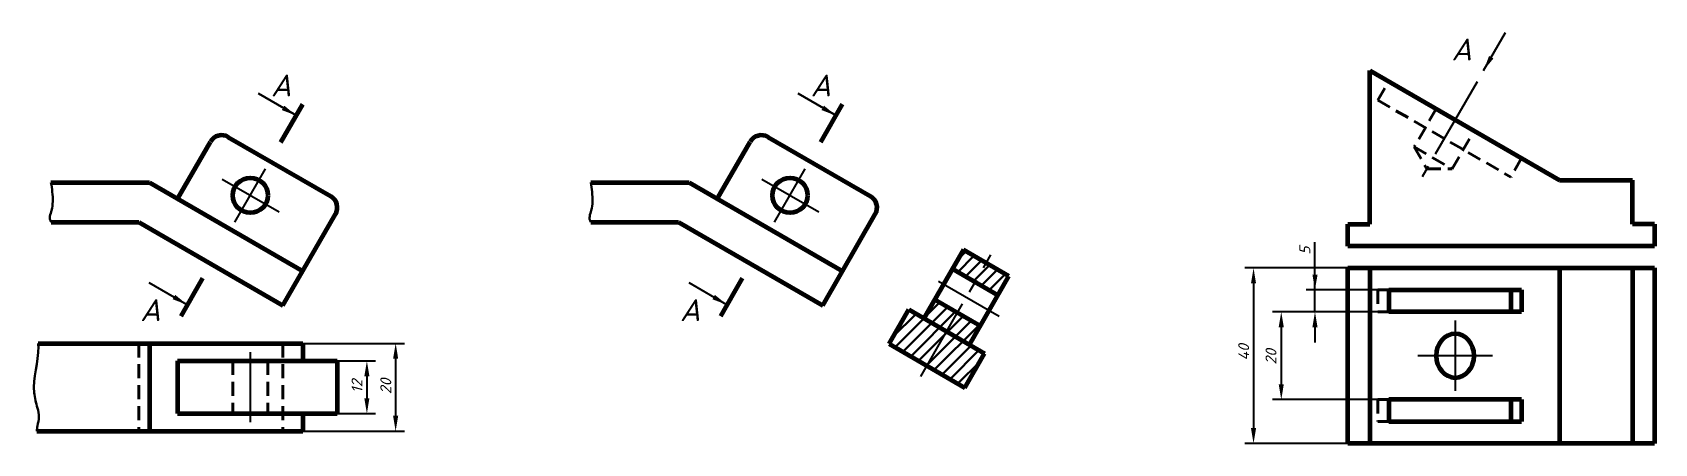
# Model space of a CAD drawing. Header units: millimetres. Extents: x 35 to 405, y 196 to 290.
import ezdxf

# ---------------------------------------------------------------- set-up
doc = ezdxf.new("R2010")
doc.units = ezdxf.units.MM
doc.linetypes.add('CENTER2', pattern=[28.575, 19.05, -3.175, 3.175, -3.175])
doc.linetypes.add('HIDDEN2', pattern=[4.7625, 3.175, -1.5875])
for name, color, linetype, lineweight in [('Оси', 2, 'CENTER2', 25), ('Основная', 3, 'Continuous', 60), ('Размеры', 6, 'Continuous', 25), ('Тонкая', 1, 'Continuous', 30), ('Штриховая', 4, 'HIDDEN2', 40)]:
    doc.layers.add(name, color=color, linetype=linetype, lineweight=lineweight)
doc.styles.add('15', font='simplex.shx', dxfattribs={"oblique": 15})
doc.dimstyles.new('123', dxfattribs={"dimtxt": 2.5, "dimasz": 3.5, "dimexe": 2, "dimexo": 0, "dimgap": 1, "dimtad": 1, "dimtxsty": '15', "dimcen": 2.5, "dimadec": 0, "dimazin": 0, "dimtfac": 1, "dimtmove": 0, "dimatfit": 2, "dimfxl": 1, "dimarcsym": 0})

# ---------------------------------------------------------------- blocks, each defined once
blk = doc.blocks.new('*D2')
at = {"layer": 'Defpoints', "color": 0, "transparency": 16777216}
for p in [(104.74, 214.74), (104.74, 202.74), (111.48, 202.74)]:
    blk.add_point(p, dxfattribs=at)
at = {"layer": 'Размеры', "color": 0, "lineweight": -2, "transparency": 16777216}
for p, q in [((104.74, 214.74), (113.48, 214.74)), ((111.48, 211.24), (111.48, 206.24)), ((104.74, 202.74), (113.48, 202.74))]:
    blk.add_line(p, q, dxfattribs=at)
at = {"layer": 'Размеры', "color": 0, "transparency": 16777216}
for points in [[(110.9, 211.24), (112.06, 211.24), (111.48, 214.74)], [(110.9, 206.24), (112.06, 206.24), (111.48, 202.74)]]:
    blk.add_solid(points, dxfattribs=at)
at = {"layer": 'Размеры', "color": 0, "transparency": 16777216, "insert": (109.23, 208.96), "char_height": 2.5, "attachment_point": 5, "rotation": 90, "style": '15'}
blk.add_mtext('12', dxfattribs=at)
blk = doc.blocks.new('*D3')
at = {"layer": 'Defpoints', "color": 0, "transparency": 16777216}
for p in [(96.84, 218.74), (96.84, 198.74), (118.05, 198.74)]:
    blk.add_point(p, dxfattribs=at)
at = {"layer": 'Размеры', "color": 0, "lineweight": -2, "transparency": 16777216}
for p, q in [((96.84, 218.74), (120.05, 218.74)), ((118.05, 215.24), (118.05, 202.24)), ((96.84, 198.74), (120.05, 198.74))]:
    blk.add_line(p, q, dxfattribs=at)
at = {"layer": 'Размеры', "color": 0, "transparency": 16777216}
for points in [[(117.46, 215.24), (118.63, 215.24), (118.05, 218.74)], [(117.46, 202.24), (118.63, 202.24), (118.05, 198.74)]]:
    blk.add_solid(points, dxfattribs=at)
at = {"layer": 'Размеры', "color": 0, "transparency": 16777216, "insert": (115.8, 208.96), "char_height": 2.5, "attachment_point": 5, "rotation": 90, "style": '15'}
blk.add_mtext('20', dxfattribs=at)
blk = doc.blocks.new('*D4')
at = {"layer": 'Defpoints', "color": 0}
for p in [(342.2, 225.93), (320.15, 205.93), (342.2, 205.93)]:
    blk.add_point(p, dxfattribs=at)
at = {"layer": 'Размеры', "color": 0, "lineweight": -2}
for p, q in [((342.2, 225.93), (318.15, 225.93)), ((320.15, 222.43), (320.15, 209.43)), ((342.2, 205.93), (318.15, 205.93))]:
    blk.add_line(p, q, dxfattribs=at)
at = {"layer": 'Размеры', "color": 0}
for points in [[(320.73, 222.43), (319.56, 222.43), (320.15, 225.93)], [(319.56, 209.43), (320.73, 209.43), (320.15, 205.93)]]:
    blk.add_solid(points, dxfattribs=at)
at = {"layer": 'Размеры', "color": 0, "insert": (317.8, 215.69), "char_height": 2.5, "attachment_point": 5, "rotation": 90, "style": '15'}
blk.add_mtext('20', dxfattribs=at)
blk = doc.blocks.new('*D5')
at = {"layer": 'Defpoints', "color": 0}
for p in [(327.84, 230.93), (342.2, 230.93), (342.2, 225.93)]:
    blk.add_point(p, dxfattribs=at)
at = {"layer": 'Размеры', "color": 0, "lineweight": -2}
for p, q in [((327.84, 230.93), (327.84, 241.81)), ((327.84, 234.43), (327.84, 237.93)), ((342.2, 230.93), (325.84, 230.93)), ((327.84, 225.93), (327.84, 230.93)), ((342.2, 225.93), (325.84, 225.93)), ((327.84, 222.43), (327.84, 218.93))]:
    blk.add_line(p, q, dxfattribs=at)
at = {"layer": 'Размеры', "color": 0}
for points in [[(327.26, 234.43), (328.43, 234.43), (327.84, 230.93)], [(328.43, 222.43), (327.26, 222.43), (327.84, 225.93)]]:
    blk.add_solid(points, dxfattribs=at)
at = {"layer": 'Размеры', "color": 0, "insert": (325.54, 239.91), "char_height": 2.5, "attachment_point": 5, "rotation": 90, "style": '15'}
blk.add_mtext('5', dxfattribs=at)
blk = doc.blocks.new('*D6')
at = {"layer": 'Defpoints', "color": 0}
for p in [(335.34, 235.93), (313.82, 195.93), (335.34, 195.93)]:
    blk.add_point(p, dxfattribs=at)
at = {"layer": 'Размеры', "color": 0, "lineweight": -2}
for p, q in [((335.34, 235.93), (311.82, 235.93)), ((313.82, 232.43), (313.82, 199.43)), ((335.34, 195.93), (311.82, 195.93))]:
    blk.add_line(p, q, dxfattribs=at)
at = {"layer": 'Размеры', "color": 0}
for points in [[(314.4, 232.43), (313.24, 232.43), (313.82, 235.93)], [(313.24, 199.43), (314.4, 199.43), (313.82, 195.93)]]:
    blk.add_solid(points, dxfattribs=at)
at = {"layer": 'Размеры', "color": 0, "insert": (311.57, 216.73), "char_height": 2.5, "attachment_point": 5, "rotation": 90, "style": '15'}
blk.add_mtext('40', dxfattribs=at)

msp = doc.modelspace()

# ---------------------------------------------------------------- hatches: boundary and pattern name
at = {"layer": 'Тонкая'}
h = msp.add_hatch(dxfattribs=at)
h.set_pattern_fill('', color=256, scale=2, angle=45, pattern_type=0)
h.set_pattern_definition([(45, (0, 0), (-1.414214, 1.414214), [])])
h.paths.add_polyline_path([(243.793, 221.448), (238.596, 224.448), (241.096, 228.778), (246.293, 225.778)])
h.paths.add_polyline_path([(252.793, 237.037), (250.293, 232.706), (245.096, 235.706), (247.596, 240.037)])
h.paths.add_polyline_path([(252.793, 237.037), (257.989, 234.037), (255.489, 229.706), (250.293, 232.706)])
h.paths.add_polyline_path([(243.793, 221.448), (246.293, 225.778), (251.489, 222.778), (248.989, 218.448)])
h.paths.add_polyline_path([(243.793, 221.448), (239.293, 213.654), (230.632, 218.654), (235.132, 226.448), (238.596, 224.448)])
h.paths.add_polyline_path([(247.953, 208.654), (239.293, 213.654), (243.793, 221.448), (248.989, 218.448), (252.453, 216.448)])

# ---------------------------------------------------------------- linework, layer by layer
at = {"layer": 'Оси'}
for p, q in [((364.822, 278.34), (352.322, 256.689)), ((78.473, 256.179), (91.441, 248.692)), ((81.335, 246.336), (88.367, 258.516)), ((201.638, 256.179), (214.606, 248.692)), ((204.5, 246.336), (211.532, 258.516)), ((237.895, 211.233), (253.894, 238.945)), ((241.906, 232.929), (255.755, 224.934)), ((359.822, 223.929), (359.822, 207.929)), ((84.882, 216.714), (84.882, 200.821)), ((368.337, 215.929), (351.337, 215.929))]:
    msp.add_line(p, q, dxfattribs=at)
at = {"layer": 'Основная'}
for p, q in [((340.337, 245.929), (340.337, 280.929)), ((340.337, 280.929), (383.638, 255.929)), ((91.882, 264.603), (96.882, 273.263)), ((215.046, 264.603), (220.046, 273.263)), ((68.257, 251.684), (75.757, 264.675)), ((79.855, 265.773), (103.238, 252.273)), ((191.422, 251.684), (198.922, 264.675)), ((203.02, 265.773), (226.403, 252.273)), ((383.638, 255.929), (400.337, 255.929)), ((400.337, 245.929), (400.337, 255.929)), ((39.389, 255.39), (61.839, 255.39)), ((61.839, 255.39), (96.836, 235.184)), ((162.554, 255.39), (185.003, 255.39)), ((185.003, 255.39), (220.001, 235.184)), ((92.336, 227.39), (104.336, 248.175)), ((215.501, 227.39), (227.501, 248.175)), ((39.427, 246.39), (59.427, 246.39)), ((59.427, 246.39), (92.336, 227.39)), ((162.592, 246.39), (182.592, 246.39)), ((182.592, 246.39), (215.501, 227.39)), ((335.337, 240.929), (335.337, 245.929)), ((335.337, 245.929), (340.337, 245.929)), ((405.337, 245.929), (400.337, 245.929)), ((405.337, 245.929), (405.337, 240.929)), ((405.337, 240.929), (335.337, 240.929)), ((247.596, 240.037), (238.596, 224.448)), ((257.989, 234.037), (247.596, 240.037)), ((73.989, 233.612), (68.989, 224.952)), ((197.154, 233.612), (192.154, 224.952)), ((245.096, 235.706), (255.489, 229.706)), ((248.989, 218.448), (257.989, 234.037)), ((335.337, 195.929), (335.337, 235.929)), ((335.337, 235.929), (405.337, 235.929)), ((340.337, 235.929), (340.337, 195.929)), ((383.638, 235.929), (383.638, 195.929)), ((400.337, 235.929), (400.337, 195.929)), ((405.337, 235.929), (405.337, 195.929)), ((344.667, 230.929), (344.667, 225.929)), ((344.667, 230.929), (374.978, 230.929)), ((372.513, 230.929), (372.513, 225.929)), ((374.978, 230.929), (374.978, 225.929)), ((230.632, 218.654), (235.132, 226.448)), ((235.132, 226.448), (252.453, 216.448)), ((241.096, 228.778), (251.489, 222.778)), ((374.978, 225.929), (344.667, 225.929)), ((36.468, 218.742), (96.836, 218.742)), ((61.839, 218.742), (61.839, 198.742)), ((96.836, 218.742), (96.836, 214.742)), ((230.632, 218.654), (247.953, 208.654)), ((68.257, 214.742), (104.738, 214.742)), ((68.257, 214.742), (68.257, 202.742)), ((104.738, 214.742), (104.738, 202.742)), ((247.953, 208.654), (252.453, 216.448)), ((344.667, 205.929), (344.667, 200.929)), ((374.978, 205.929), (344.667, 205.929)), ((372.513, 205.929), (372.513, 200.929)), ((374.978, 205.929), (374.978, 200.929)), ((68.257, 202.742), (104.738, 202.742)), ((96.836, 202.742), (96.836, 198.742)), ((344.667, 200.929), (374.978, 200.929)), ((36.168, 198.742), (96.836, 198.742)), ((405.337, 195.929), (335.337, 195.929))]:
    msp.add_line(p, q, dxfattribs=at)
for centre in [(84.882, 252.478), (208.046, 252.478)]:
    msp.add_circle(centre, 4, dxfattribs=at)
for centre, start, end in [((78.355, 263.175), 60, 150), ((201.52, 263.175), 60, 150), ((101.738, 249.675), 330, 60), ((224.903, 249.675), 330, 60)]:
    msp.add_arc(centre, 3, start, end, dxfattribs=at)
at = {"layer": 'Основная', "extrusion": (0, 0, -1)}
msp.add_ellipse((359.822, 215.929), major_axis=(0, -5), ratio=0.8660254, dxfattribs=at)
at = {"layer": 'Тонкая'}
for points, knots in [([(39.427, 246.39), (38.823, 247.305), (39.598, 248.717), (39.93, 251.896), (39.629, 253.982), (39.389, 255.39)], [0, 0, 0, 0, 2.8515689, 4.8243427, 9.1613166, 9.1613166, 9.1613166, 9.1613166]), ([(162.592, 246.39), (161.988, 247.305), (162.763, 248.717), (163.095, 251.896), (162.793, 253.982), (162.554, 255.39)], [0, 0, 0, 0, 2.8515689, 4.8243427, 9.1613166, 9.1613166, 9.1613166, 9.1613166]), ([(36.468, 218.742), (36.488, 218.517), (36.703, 214.568), (34.675, 209.828), (36.187, 204.529), (36.839, 201.974), (36.317, 200.229), (36.195, 199.145), (36.168, 198.742)], [4.1668782, 4.1668782, 4.1668782, 4.1668782, 4.8243427, 15.6622327, 19.278402, 21.336286, 23.39417, 24.6062543, 24.6062543, 24.6062543, 24.6062543])]:
    msp.add_open_spline(points, degree=3, knots=knots, dxfattribs=at)
at = {"layer": 'Штриховая'}
for p, q in [((342.202, 274.16), (344.667, 278.429)), ((342.202, 274.16), (372.513, 256.66)), ((355.492, 272.179), (350.492, 263.519)), ((359.152, 258.519), (364.152, 267.179)), ((350.492, 263.519), (359.152, 258.519)), ((350.492, 263.519), (353.379, 258.519)), ((374.978, 260.929), (372.513, 256.66)), ((353.379, 258.519), (359.152, 258.519)), ((342.202, 230.929), (342.202, 225.929)), ((344.667, 230.929), (342.202, 230.929)), ((344.667, 225.929), (342.202, 225.929)), ((59.427, 218.742), (59.427, 198.742)), ((92.336, 218.742), (92.336, 198.742)), ((80.882, 214.742), (80.882, 202.742)), ((88.882, 214.742), (88.882, 202.742)), ((342.202, 205.929), (342.202, 200.929)), ((344.667, 205.929), (342.202, 205.929)), ((344.667, 200.929), (342.202, 200.929))]:
    msp.add_line(p, q, dxfattribs=at)

# ---------------------------------------------------------------- texts
at = {"layer": 'Тонкая', "style": '15', "oblique": 15}
for p in [(358.974, 283.223), (89.565, 275.026), (212.729, 275.026), (59.738, 223.827), (182.903, 223.827)]:
    msp.add_text('А', height=5, dxfattribs=at).set_placement(p)

# ---------------------------------------------------------------- dimensions: what is measured, and where the dimension line sits
at = {"layer": 'Размеры'}
for base, p1, p2, picture, middle in [((327.844, 230.929), (342.202, 225.929), (342.202, 230.929), '*D5', (327.844, 239.915)), ((313.821, 195.929), (335.337, 235.929), (335.337, 195.929), '*D6', (313.821, 216.729)), ((320.147, 205.929), (342.202, 225.929), (342.202, 205.929), '*D4', (320.147, 215.692)), ((118.047, 198.742), (96.836, 218.742), (96.836, 198.742), '*D3', (118.047, 208.956)), ((111.479, 202.742), (104.738, 214.742), (104.738, 202.742), '*D2', (111.479, 208.956))]:
    dim = msp.add_linear_dim(base=base, p1=p1, p2=p2, angle=90, dimstyle='123', dxfattribs=at)
    dim.commit()
    dim.dimension.update_dxf_attribs({"geometry": picture, "text_midpoint": middle, "dimtype": 160})

# ---------------------------------------------------------------- leaders
at = {"layer": 'Тонкая'}
for points in [[(366.322, 280.938), (371.322, 289.598)], [(95.382, 270.665), (86.721, 275.665), (95.382, 270.665)], [(218.546, 270.665), (209.886, 275.665), (218.546, 270.665)], [(70.489, 227.55), (61.829, 232.55)], [(193.654, 227.55), (184.994, 232.55)]]:
    msp.add_leader(points, dimstyle='123', override={"dimgap": 1, "dimtad": 0}, dxfattribs=at)

doc.saveas('drawing.dxf')
